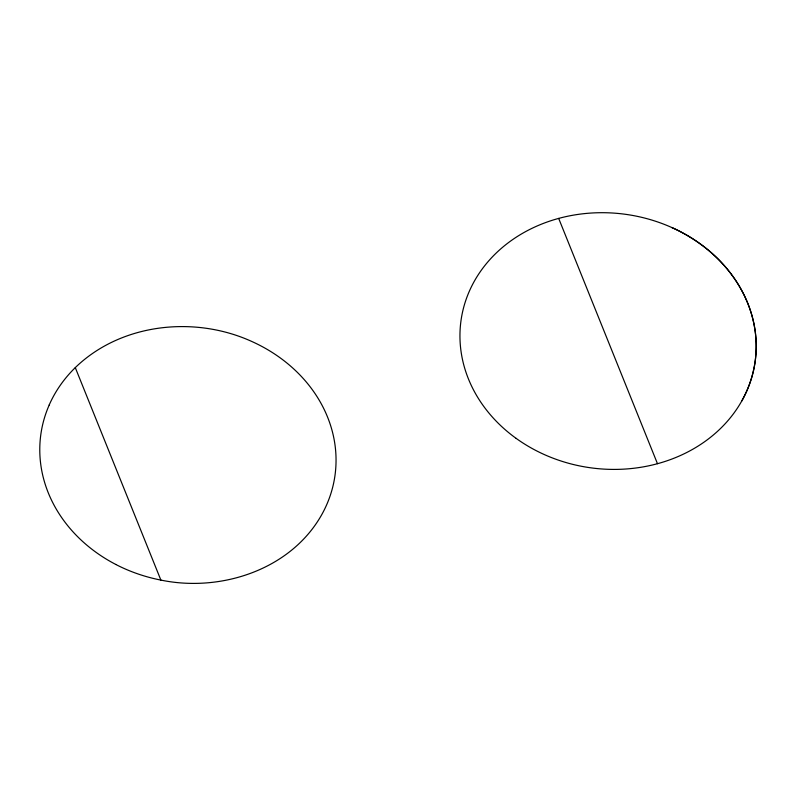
<?xml version="1.0" encoding="UTF-8"?>
<svg xmlns="http://www.w3.org/2000/svg" width="796" height="796" viewBox="0 0 796 796"><rect width="100%" height="100%" fill="white"/><g stroke="black" fill="none" stroke-linecap="round" stroke-linejoin="round"><path stroke-width="1.19" d="M49.193 404.975A148.514 127.967 7.9 0 1 75.272 367.623C121.141 323.166 194.662 315.465 251.725 341.444A148.514 127.967 7.9 0 1 321.604 514.913C290.57 569.866 220.631 592.513 160.872 580.085A148.514 127.967 7.9 0 1 115.818 564.483M558.673 218.403L657.476 463.7M75.302 367.652L160.872 580.085M671.894 227.547A148.544 127.987 7.9 0 1 741.763 401.015M115.848 564.473A148.554 127.997 7.9 0 1 49.223 404.965M516.116 438.357A148.484 127.937 7.9 0 0 754.618 364.896A148.484 127.937 7.9 0 0 553.489 219.905A148.484 127.937 7.9 0 0 516.116 438.357"/></g></svg>
